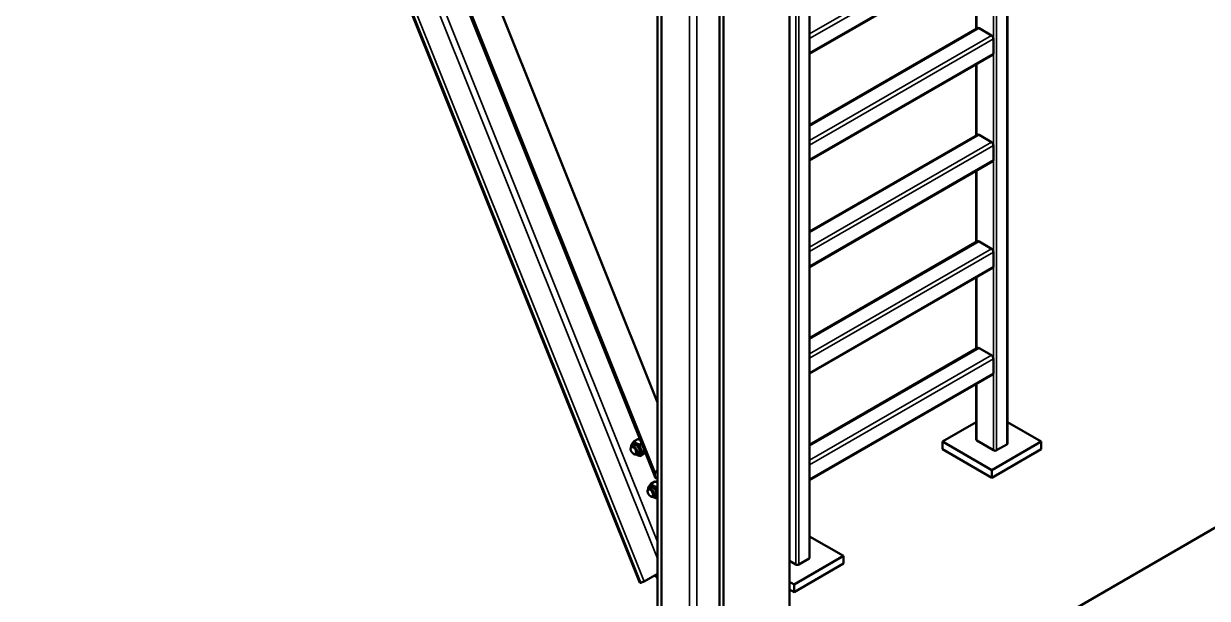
# Model space of a CAD drawing. Header units: millimetres. Extents: x 0 to 15979, y 0 to 11286.
# Drawn here: x 8545 to 11084, y 5284 to 6516 of the extents above; entities that cross this region are included whole.
import ezdxf

# ---------------------------------------------------------------- set-up
doc = ezdxf.new("R2010")
doc.units = ezdxf.units.MM
doc.header["$LTSCALE"] = 19
doc.layers.add('Видимые тонкие (ГОСТ)', color=7, linetype='Continuous', lineweight=35)
doc.layers.add('Видимый контур (ГОСТ)', color=7, linetype='Continuous', lineweight=50)

msp = doc.modelspace()

# ---------------------------------------------------------------- linework, layer by layer
at = {"layer": 'Видимые тонкие (ГОСТ)'}
for p, q in [((10653.8, 5613.9), (10653.8, 7931.2)), ((10625.5, 5601.3), (10625.5, 7914.9)), ((10631.9, 5601.3), (10631.9, 7918.6)), ((10207.6, 5356.3), (10207.6, 7673.6)), ((10229.6, 5369), (10229.6, 7686.3)), ((9898.5, 5548.2), (9126.1, 7478.6)), ((9904.6, 5369), (9072.8, 7447.8)), ((9904.6, 5404.7), (9084.4, 7454.5)), ((9868.5, 5317.2), (9026.6, 7421.2)), ((9875.7, 5319.9), (9033.3, 7425)), ((9973.2, 5259.4), (9973.2, 7232.8)), ((9988.8, 5259.4), (9988.8, 7223.9)), ((10201.3, 5356.3), (10201.3, 7115.6)), ((10230.9, 6494.5), (10620.9, 6719.7)), ((10230.9, 6484.7), (10625.2, 6712.3)), ((10230.9, 6453.6), (10625.2, 6681.3)), ((10589.5, 6505.9), (10589.5, 6658.7)), ((10230.9, 6296.9), (10594.1, 6506.6)), ((10230.9, 6265.8), (10620.9, 6491.1)), ((10230.9, 6256.1), (10625.2, 6483.7)), ((10230.9, 6225), (10625.2, 6452.7)), ((10589.5, 6277.3), (10589.5, 6430)), ((10230.9, 6068.3), (10594.1, 6277.9)), ((10230.9, 6037.2), (10620.9, 6262.4)), ((10230.9, 6027.4), (10625.2, 6255.1)), ((10230.9, 5996.4), (10625.2, 6224.1)), ((10589.5, 6048.7), (10589.5, 6201.4)), ((10230.9, 5839.6), (10594.1, 6049.3)), ((10230.9, 5808.6), (10620.9, 6033.8)), ((10230.9, 5798.8), (10625.2, 6026.5)), ((10230.9, 5767.8), (10625.2, 5995.4)), ((10589.5, 5820.1), (10589.5, 5972.8)), ((10230.9, 5611), (10594.1, 5820.7)), ((10230.9, 5580), (10620.9, 5805.2)), ((10230.9, 5570.2), (10625.2, 5797.8)), ((10230.9, 5539.2), (10625.2, 5766.8)), ((10589.5, 5622.1), (10589.5, 5744.2))]:
    msp.add_line(p, q, dxfattribs=at)
at = {"layer": 'Видимый контур (ГОСТ)'}
for p, q in [((10046.1, 5147.9), (10046.1, 8297.1)), ((10655.1, 5615.8), (10655.1, 7932)), ((10230.9, 5370.8), (10230.9, 7687.1)), ((10187.5, 5229.6), (10187.5, 7643.9)), ((9904.6, 5703.7), (9181.6, 7510.6)), ((9899.2, 5543.5), (9125.1, 7478)), ((9898.5, 5553.8), (9127.9, 7479.6)), ((9866.4, 5317), (9024.8, 7420.1)), ((9904.6, 5229.6), (9904.6, 7272.4)), ((9913.1, 5224.7), (9913.1, 7267.5)), ((10037.6, 5152.8), (10037.6, 7218.6)), ((10230.9, 6451.6), (10623.9, 6678.5)), ((10588.2, 6505.2), (10588.2, 6657.9)), ((8545.2, 3959.7), (13136.5, 6610.5)), ((10230.9, 6298.9), (10591.1, 6506.9)), ((10620.9, 6491.1), (10594.1, 6506.6)), ((10625.2, 6452.7), (10625.2, 6483.7)), ((10230.9, 6223), (10623.9, 6449.9)), ((10588.2, 6276.6), (10588.2, 6429.3)), ((10230.9, 6070.3), (10591.1, 6278.2)), ((10620.9, 6262.4), (10594.1, 6277.9)), ((10625.2, 6224.1), (10625.2, 6255.1)), ((10230.9, 5994.4), (10623.9, 6221.3)), ((10588.2, 6047.9), (10588.2, 6200.7)), ((10230.9, 5841.7), (10591.1, 6049.6)), ((10620.9, 6033.8), (10594.1, 6049.3)), ((10625.2, 5995.4), (10625.2, 6026.5)), ((10230.9, 5765.8), (10623.9, 5992.7)), ((10588.2, 5819.3), (10588.2, 5972)), ((10230.9, 5613), (10591.1, 5821)), ((10620.9, 5805.2), (10594.1, 5820.7)), ((10625.2, 5766.8), (10625.2, 5797.8)), ((10230.9, 5537.1), (10623.9, 5764.1)), ((10588.2, 5623.9), (10588.2, 5743.4)), ((10515.6, 5619.9), (10588.2, 5661.8)), ((10655.1, 5661.8), (10727.7, 5619.9)), ((9853.8, 5612.6), (9849.1, 5609.9)), ((9854.2, 5620.6), (9862.4, 5625.4)), ((9866.4, 5613.6), (9870.3, 5615.8)), ((10515.6, 5619.9), (10515.6, 5603.5)), ((10621.6, 5558.6), (10515.6, 5619.9)), ((10625.5, 5601.3), (10589.5, 5622.1)), ((10727.7, 5619.9), (10621.6, 5558.6)), ((10653.8, 5613.9), (10631.9, 5601.3)), ((10727.7, 5619.9), (10727.7, 5603.5)), ((9847, 5604), (9847, 5605.3)), ((9852.9, 5593.8), (9854.1, 5593.1)), ((9863.8, 5595.3), (9859.1, 5592.6)), ((9866.4, 5589.1), (9874.6, 5593.8)), ((9872.6, 5597.8), (9876.6, 5600.1)), ((10621.6, 5542.3), (10515.6, 5603.5)), ((10727.7, 5603.5), (10621.6, 5542.3)), ((9890.6, 5529.6), (9898.8, 5534.4)), ((9898.5, 5553.8), (9904.6, 5557.3)), ((9898.5, 5548.2), (9898.5, 5553.8)), ((9902, 5534.5), (9900.7, 5533.7)), ((9904.6, 5543), (9902.4, 5541.7)), ((10621.6, 5558.6), (10621.6, 5542.3)), ((9883.4, 5513), (9883.4, 5514.3)), ((9890.2, 5521.6), (9885.5, 5518.9)), ((9902.9, 5522.6), (9904.6, 5523.6)), ((9889.3, 5502.8), (9890.5, 5502.1)), ((9900.2, 5504.3), (9895.5, 5501.6)), ((9902.9, 5498.1), (9904.6, 5499.1)), ((10230.9, 5416.8), (10303.4, 5374.9)), ((10201.3, 5356.3), (10187.5, 5364.3)), ((10303.4, 5374.9), (10197.4, 5313.7)), ((10303.4, 5358.6), (10197.4, 5297.3)), ((10229.6, 5369), (10207.6, 5356.3)), ((10303.4, 5374.9), (10303.4, 5358.6)), ((9904.6, 5336.6), (9875.7, 5319.9)), ((9899.1, 5333.3), (9904.6, 5326.1)), ((9868.5, 5317.2), (9866.4, 5317)), ((10197.4, 5313.7), (10187.5, 5319.4)), ((10197.4, 5313.7), (10197.4, 5297.3)), ((10197.4, 5297.3), (10187.5, 5303.1))]:
    msp.add_line(p, q, dxfattribs=at)
for centre, major_axis, ratio, start_param, end_param in [((10594.1, 6501.7), (-3, 5.2), 0.57735, 5.497787, 6.283185), ((10620.9, 6486.2), (-3, 5.2), 0.57735, 3.926991, 5.497787), ((10620.9, 6455.1), (3, -5.2), 0.57735, 0, 0.785398), ((10594.1, 6273), (-3, 5.2), 0.57735, 5.497787, 6.283185), ((10620.9, 6257.5), (-3, 5.2), 0.57735, 3.926991, 5.497787), ((10620.9, 6226.5), (3, -5.2), 0.57735, 0, 0.785398), ((10594.1, 6044.4), (-3, 5.2), 0.57735, 5.497787, 6.283185), ((10620.9, 6028.9), (-3, 5.2), 0.57735, 3.926991, 5.497787), ((10620.9, 5997.9), (3, -5.2), 0.57735, 0, 0.785398), ((10594.1, 5815.8), (-3, 5.2), 0.57735, 5.497787, 6.283185), ((10620.9, 5800.3), (-3, 5.2), 0.57735, 3.926991, 5.497787), ((10620.9, 5769.3), (3, -5.2), 0.57735, 0, 0.785398), ((9854.1, 5601.3), (5, -8.66), 0.57735, 5.497787, 10.210176), ((9858.8, 5604), (6.7, -11.7), 0.57735, 5.546561, 10.161402), ((9858.8, 5604), (5, -8.66), 0.57735, 6.277446, 9.430517), ((10592.7, 5623.9), (-4.5, 0), 0.57735, 0, 0.785398), ((10650.6, 5615.8), (4.5, 0), 0.57735, 5.497787, 6.283185), ((10628.7, 5603.1), (-4.5, 0), 0.57735, 0.785398, 2.356194), ((9902.4, 5550.5), (1.17, 8.99), 0.412512, 1.876489, 3.447286), ((9909.7, 5521.3), (-7.6, 13.2), 0.57735, 5.983276, 6.283185), ((9890.5, 5510.2), (5, -8.66), 0.57735, 5.497787, 10.210176), ((9895.2, 5512.9), (-6.8, 11.7), 0.57735, 4.058328, 7.019809), ((9895.2, 5512.9), (5, -8.66), 0.57735, 6.277446, 9.430517), ((9906.1, 5519.3), (7.6, -13.2), 0.57735, 2.495415, 2.7274), ((9895.2, 5512.9), (6.7, -11.7), 0.57735, 5.546561, 6.937246), ((10226.4, 5370.8), (4.5, 0), 0.57735, 5.497787, 6.283185), ((10204.5, 5358.2), (-4.5, 0), 0.57735, 0.785398, 2.356194), ((9872.4, 5319.5), (-5.11, -2.04), 0.197528, 0.629764, 2.200561)]:
    msp.add_ellipse(centre, major_axis=major_axis, ratio=ratio, start_param=start_param, end_param=end_param, dxfattribs=at)
for centre in [(9852.9, 5600.6), (9889.3, 5509.6)]:
    msp.add_ellipse(centre, major_axis=(4.17, -7.22), ratio=0.57735, dxfattribs=at)
for points, weights in [([(9848.1, 5611.9), (9849.4, 5615.3), (9854.2, 5620.6)], [1, 1.15470053838, 1]), ([(9848.5, 5609.5), (9848.3, 5610.7), (9848.1, 5611.9)], [1.0342152495, 1.01958777803, 1]), ([(9854.2, 5620.6), (9858.5, 5616.1), (9866.4, 5613.6)], [1, 1.15470053838, 1]), ([(9867.2, 5623.5), (9865.1, 5624.5), (9862.4, 5625.4)], [1.06679358702, 1.04877471658, 1]), ([(9866.4, 5613.6), (9867.7, 5604.7), (9872.6, 5597.8)], [1, 1.15470053838, 1]), ([(9866.4, 5589.1), (9861.8, 5590.6), (9858.8, 5592.4)], [1, 1.08584662297, 1.0764170077]), ([(9872.6, 5597.8), (9867.7, 5592.4), (9866.4, 5589.1)], [1, 1.15470053838, 1]), ([(9874.6, 5593.8), (9876.5, 5595.8), (9877.7, 5597.4)], [1, 1.05344019501, 1.06995932339]), ([(9904.6, 5532), (9902.2, 5533.3), (9898.8, 5534.4)], [1.07393240938, 1.06109073734, 1]), ([(9884.5, 5520.9), (9885.8, 5524.3), (9890.6, 5529.6)], [1, 1.15470053838, 1]), ([(9884.9, 5518.5), (9884.7, 5519.6), (9884.5, 5520.9)], [1.0342152495, 1.01958777803, 1]), ([(9890.6, 5529.6), (9895, 5525.1), (9902.9, 5522.6)], [1, 1.15470053838, 1]), ([(9902.9, 5522.6), (9903.5, 5518.3), (9904.6, 5515)], [1, 1.06790667581, 1.0761973132]), ([(9902.9, 5498.1), (9898.2, 5499.5), (9895.2, 5501.4)], [1, 1.08584662297, 1.0764170077]), ([(9904.6, 5501.4), (9903.5, 5499.6), (9902.9, 5498.1)], [1.0761973132, 1.06790667581, 1])]:
    msp.add_rational_spline(points, weights, degree=2, dxfattribs=at)

doc.saveas('drawing.dxf')
